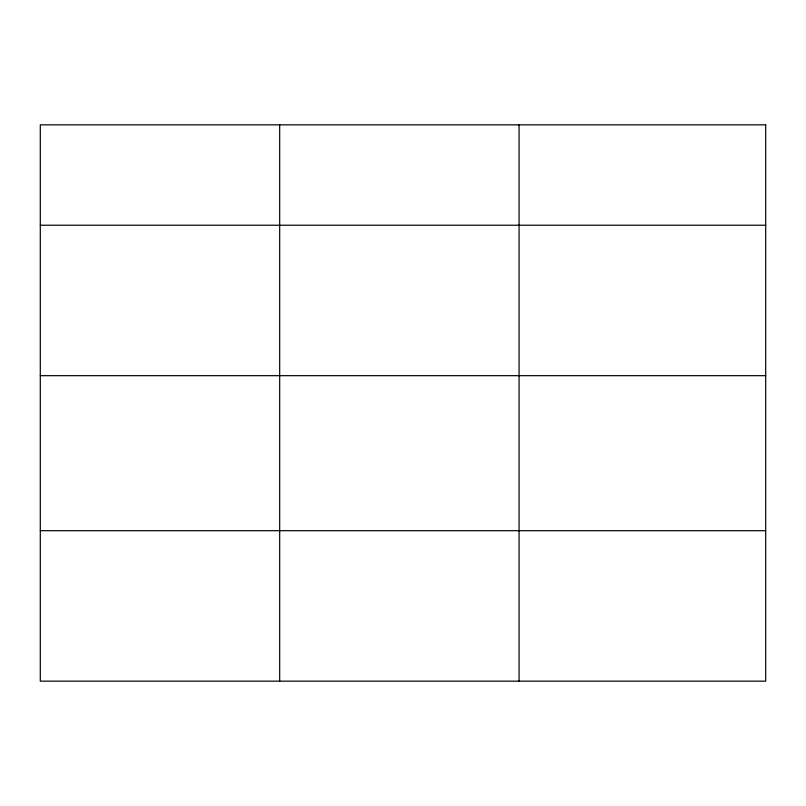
<?xml version="1.0" encoding="UTF-8"?>
<svg xmlns="http://www.w3.org/2000/svg" width="806" height="806" viewBox="0 0 806 806"><rect width="100%" height="100%" fill="white"/><g stroke="black" fill="none" stroke-linecap="round" stroke-linejoin="round"><path stroke-width="1.21" d="M40.3 225.227L765.7 225.227M40.3 375.677L765.7 375.677M40.3 530.691L765.7 530.691M519.064 124.849L519.064 681.151M279.682 124.849L279.682 681.151M765.7 124.849L40.3 124.849L40.3 681.151L765.7 681.151L765.7 124.849"/></g></svg>
